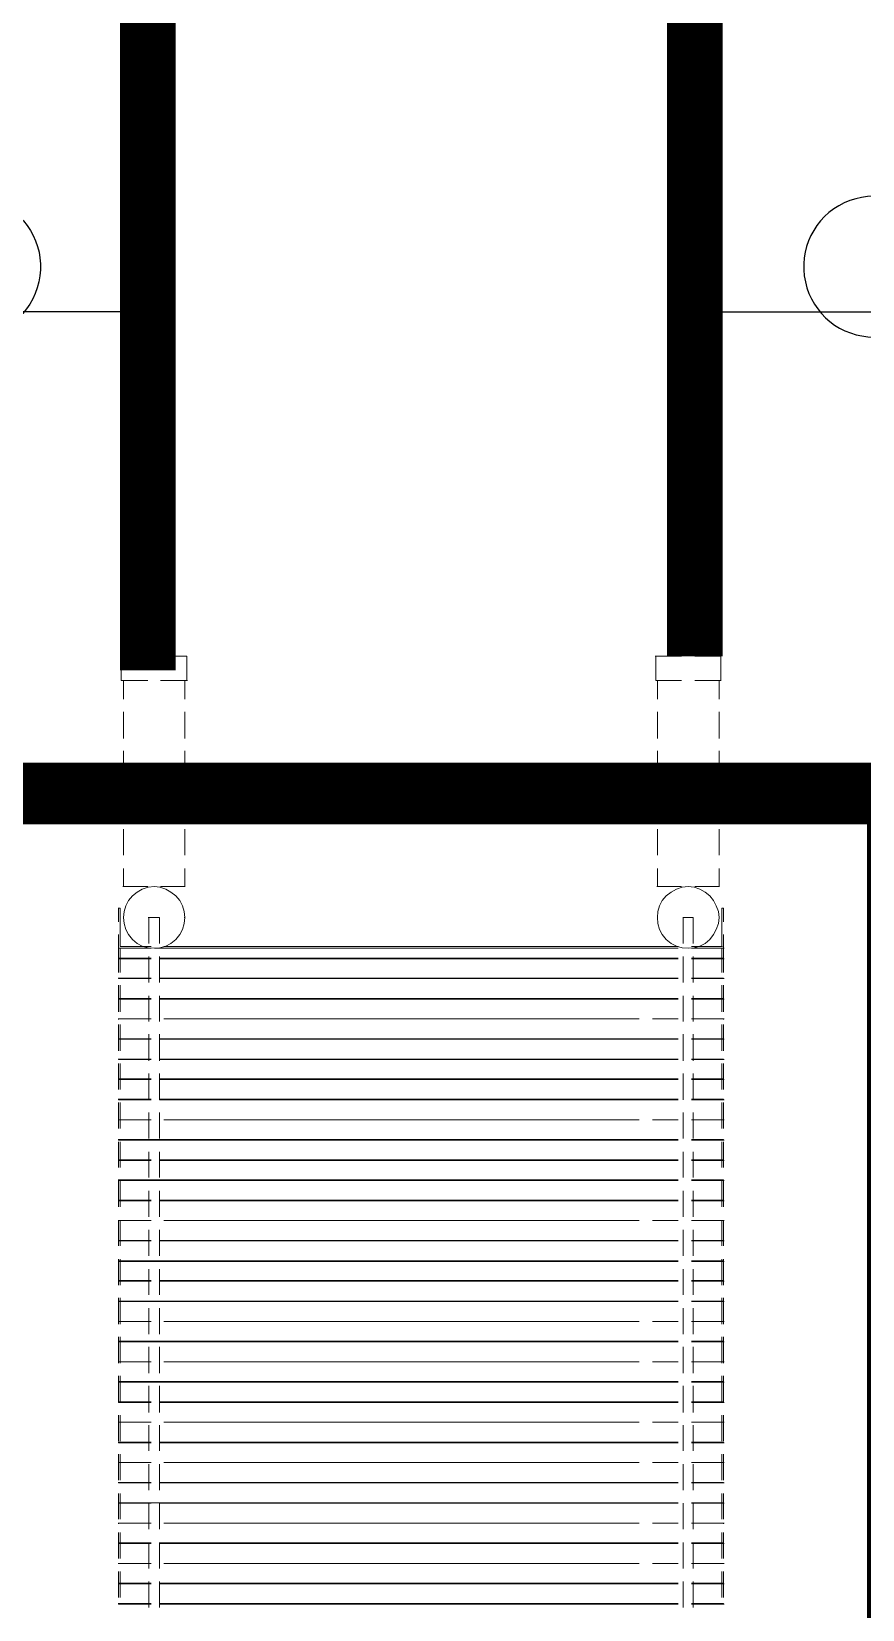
# Model space of a CAD drawing. Extents: x 1264 to 8183, y -10806 to -8316.
# Drawn here: x 1999.3 to 2059, y -8795.9 to -8682.6 of the extents above; entities that cross this region are included whole.
import ezdxf
from ezdxf.lldxf.tags import DXFTag

# ---------------------------------------------------------------- set-up
doc = ezdxf.new("R2010")
doc.units = 0
doc.header["$LTSCALE"] = 200
doc.header["$MEASUREMENT"] = 0
doc.linetypes.add('HIDDEN', pattern=[0.375, 0.25, -0.125])
doc.layers.get('0').update_dxf_attribs({"linetype": 'CONTINUOUS'})
for name, color, linetype in [('CHWR', 4, 'HIDDEN'), ('CHWS', 5, 'CONTINUOUS'), ('Equipments', 1, 'CONTINUOUS'), ('SHEET', 33, 'CONTINUOUS'), ('VCD', 241, 'CONTINUOUS')]:
    doc.layers.add(name, color=color, linetype=linetype)
tags = doc.linetypes.add('CHLLID_WATER_RETURN', pattern='A,30.7,-5.08,["CHWR",Standard,S=2.54,R=0,X=-2.54,Y=-1.27],-10.46', length=46.24).pattern_tags.tags
tags[6] = DXFTag(74, 10)
tags = doc.linetypes.add('CHLLID_WATER_SUPPLY', pattern='A,30.7,-5.08,["CHWS",Standard,S=2.54,R=0,X=-2.54,Y=-1.27],-10.46', length=46.24).pattern_tags.tags
tags[6] = DXFTag(74, 10)

# ---------------------------------------------------------------- blocks, each defined once
blk = doc.blocks.new('A$C8c66ea1c')
at = {"layer": 'SHEET', "color": 1, "lineweight": 50, "const_width": 3}
blk.add_lwpolyline([(0, 0.027), (0, 83.837), (-117.243, 83.837), (0, 83.837), (0, 167.647), (0, 83.837), (0, 167.647), (-117.243, 167.647), (0, 167.647), (-117.243, 167.647), (-117.243, 83.837), (-117.243, 167.647), (-117.243, 83.837), (0, 83.837), (-117.243, 83.837), (0, 83.837), (0, 0.027), (-117.243, 0.027), (0, 0.027), (-117.243, 0.027)], close=True, dxfattribs=at)
at = {"layer": 'VCD', "lineweight": 9}
for points in [[(0, 83.837), (-117.243, 83.837), (-117.243, 167.647), (0, 167.647)], [(-109.685, 121.833), (-109.685, 121.887)], [(-106.592, 121.86), (-107.883, 121.86)], [(-107.883, 121.779), (-106.592, 121.779)], [(-104.682, 121.86), (-105.973, 121.86)], [(-105.973, 121.779), (-104.682, 121.779)], [(-102.799, 121.86), (-104.063, 121.86)], [(-104.063, 121.779), (-102.799, 121.779)], [(-100.89, 121.86), (-102.154, 121.86)], [(-102.154, 121.779), (-100.89, 121.779)], [(-98.98, 121.86), (-100.244, 121.86)], [(-100.244, 121.779), (-98.98, 121.779)], [(-97.07, 121.86), (-98.334, 121.86)], [(-98.334, 121.779), (-97.07, 121.779)], [(-95.161, 121.86), (-96.425, 121.86)], [(-96.425, 121.779), (-95.161, 121.779)], [(-93.251, 121.86), (-94.515, 121.86)], [(-94.515, 121.779), (-93.251, 121.779)], [(-91.341, 121.86), (-92.632, 121.86)], [(-92.632, 121.779), (-91.341, 121.779)], [(-89.432, 121.86), (-90.723, 121.86)], [(-90.723, 121.779), (-89.432, 121.779)], [(-87.549, 121.86), (-88.813, 121.86)], [(-88.813, 121.779), (-87.549, 121.779)], [(-85.639, 121.86), (-86.903, 121.86)], [(-86.903, 121.779), (-85.639, 121.779)], [(-83.73, 121.86), (-84.994, 121.86)], [(-84.994, 121.779), (-83.73, 121.779)], [(-81.82, 121.86), (-83.084, 121.86)], [(-83.084, 121.779), (-81.82, 121.779)], [(-79.91, 121.86), (-81.174, 121.86)], [(-81.174, 121.779), (-79.91, 121.779)], [(-78, 121.86), (-79.265, 121.86)], [(-79.265, 121.779), (-78, 121.779)], [(-112.67, 119.843), (-112.563, 119.547), (-112.428, 119.305), (-112.24, 119.063), (-112.025, 118.875), (-111.756, 118.74), (-111.487, 118.659), (-111.191, 118.632), (-110.895, 118.659), (-110.599, 118.74), (-110.357, 118.875), (-110.115, 119.063), (-109.927, 119.305), (-109.792, 119.547), (-109.712, 119.843), (-109.685, 120.112), (-109.712, 120.408), (-109.792, 120.704), (-109.927, 120.946), (-110.115, 121.188), (-110.357, 121.376), (-110.599, 121.51), (-110.895, 121.591), (-111.191, 121.618), (-111.487, 121.591), (-111.756, 121.51), (-112.025, 121.376), (-112.24, 121.188), (-112.428, 120.946), (-112.563, 120.704), (-112.67, 120.408), (-112.697, 120.112)], [(-109.685, 118.39), (-109.685, 119.655)], [(-106.242, 118.39), (-106.242, 119.655)], [(-101.32, 118.39), (-101.32, 119.655)], [(-96.398, 118.39), (-96.398, 119.655)], [(-91.476, 118.39), (-91.476, 119.655)], [(-89.512, 118.39), (-89.512, 119.655)], [(-86.554, 118.39), (-86.554, 119.655)], [(-84.59, 118.39), (-84.59, 119.655)], [(-81.632, 118.39), (-81.632, 119.655)], [(-79.668, 118.39), (-79.668, 119.655)], [(-109.685, 96.451), (-109.685, 119.298)], [(-106.242, 96.451), (-106.242, 119.298)], [(-101.32, 96.451), (-101.32, 119.298)], [(-96.398, 96.451), (-96.398, 119.298)], [(-91.476, 96.451), (-91.476, 119.298)], [(-89.512, 96.451), (-89.512, 119.298)], [(-86.554, 96.451), (-86.554, 119.298)], [(-84.59, 96.451), (-84.59, 119.298)], [(-81.632, 96.451), (-81.632, 119.298)], [(-79.668, 96.451), (-79.668, 119.298)], [(-109.685, 114.16), (-109.685, 115.425)], [(-106.242, 114.16), (-106.242, 115.425)], [(-101.32, 114.16), (-101.32, 115.425)], [(-96.398, 114.16), (-96.398, 115.425)], [(-91.476, 114.16), (-91.476, 115.425)], [(-89.512, 114.16), (-89.512, 115.425)], [(-86.554, 114.16), (-86.554, 115.425)], [(-84.59, 114.16), (-84.59, 115.425)], [(-81.632, 114.16), (-81.632, 115.425)], [(-79.668, 114.16), (-79.668, 115.425)], [(-112.67, 94.353), (-112.563, 94.622), (-112.428, 94.891), (-112.24, 95.133), (-112.025, 95.321), (-111.756, 95.456), (-111.487, 95.536), (-111.191, 95.563), (-110.895, 95.536), (-110.599, 95.456), (-110.357, 95.321), (-110.115, 95.133), (-109.927, 94.891), (-109.792, 94.622), (-109.712, 94.353), (-109.685, 94.057), (-109.712, 93.761), (-109.792, 93.492), (-109.712, 93.761), (-109.792, 93.492), (-109.927, 93.223), (-110.115, 93.008), (-110.357, 92.82), (-110.599, 92.685), (-110.895, 92.578), (-111.191, 92.551), (-111.487, 92.578), (-111.756, 92.685), (-112.025, 92.82), (-112.24, 93.008), (-112.428, 93.223), (-112.563, 93.492), (-112.67, 93.761), (-112.697, 94.057)], [(-109.685, 94.541), (-109.685, 95.805)], [(-106.242, 94.541), (-106.242, 95.805)], [(-101.32, 94.541), (-101.32, 95.805)], [(-96.398, 94.541), (-96.398, 95.805)], [(-91.476, 94.541), (-91.476, 95.805)], [(-89.512, 94.541), (-89.512, 95.805)], [(-86.554, 94.541), (-86.554, 95.805)], [(-84.59, 94.541), (-84.59, 95.805)], [(-81.632, 94.541), (-81.632, 95.805)], [(-79.668, 94.541), (-79.668, 95.805)], [(-109.685, 92.389), (-109.685, 92.443)], [(-109.685, 92.416), (-108.501, 92.416)], [(-107.883, 92.416), (-106.592, 92.416)], [(-105.973, 92.416), (-104.682, 92.416)], [(-104.063, 92.416), (-102.799, 92.416)], [(-102.154, 92.416), (-100.89, 92.416)], [(-100.244, 92.416), (-98.98, 92.416)], [(-98.334, 92.416), (-97.07, 92.416)], [(-96.425, 92.416), (-95.161, 92.416)], [(-94.515, 92.416), (-93.251, 92.416)], [(-92.632, 92.416), (-91.341, 92.416)], [(-90.723, 92.416), (-89.432, 92.416)], [(-88.813, 92.416), (-87.549, 92.416)], [(-86.903, 92.416), (-85.639, 92.416)], [(-84.994, 92.416), (-83.73, 92.416)], [(-83.084, 92.416), (-81.82, 92.416)], [(-81.174, 92.416), (-79.91, 92.416)], [(-79.265, 92.416), (-78, 92.416)], [(-109.685, 92.309), (-109.685, 92.362)], [(-107.883, 92.336), (-106.592, 92.336)], [(-105.973, 92.336), (-104.682, 92.336)], [(-104.063, 92.336), (-102.799, 92.336)], [(-102.154, 92.336), (-100.89, 92.336)], [(-100.244, 92.336), (-98.98, 92.336)], [(-98.334, 92.336), (-97.07, 92.336)], [(-96.425, 92.336), (-95.161, 92.336)], [(-94.515, 92.336), (-93.251, 92.336)], [(-92.632, 92.336), (-91.341, 92.336)], [(-90.723, 92.336), (-89.432, 92.336)], [(-88.813, 92.336), (-87.549, 92.336)], [(-86.903, 92.336), (-85.639, 92.336)], [(-84.994, 92.336), (-83.73, 92.336)], [(-83.084, 92.336), (-81.82, 92.336)], [(-81.174, 92.336), (-79.91, 92.336)], [(-79.265, 92.336), (-78, 92.336)]]:
    blk.add_lwpolyline(points, close=True, dxfattribs=at)
for points in [[(-123.94, 121.752), (-123.94, 121.699)], [(-121.842, 121.618), (-122.757, 121.618), (-122.757, 120.435), (-122.757, 121.726), (-123.94, 121.726), (-123.94, 120.435)], [(-111.648, 121.887), (-111.648, 121.833)], [(-109.766, 120.273), (-109.766, 121.779), (-111.648, 121.779), (-111.648, 121.86), (-110.976, 121.86)], [(-110.357, 121.86), (-109.685, 121.86), (-109.685, 120.273), (-109.685, 121.779), (-108.501, 121.779), (-109.685, 121.779), (-109.685, 121.86), (-108.501, 121.86), (-109.685, 121.86), (-109.685, 120.273)], [(-109.685, 121.887), (-109.685, 121.833)], [(-109.685, 121.806), (-109.685, 121.752)], [(-109.201, 121.887), (-109.201, 121.833)], [(-109.174, 120.273), (-109.174, 121.86), (-109.201, 121.86), (-109.201, 120.273)], [(-108.232, 121.887), (-108.232, 121.833)], [(-108.206, 120.273), (-108.206, 121.86), (-108.232, 121.86), (-108.232, 120.273)], [(-107.237, 121.887), (-107.237, 121.833)], [(-107.21, 120.273), (-107.21, 121.86), (-107.237, 121.86), (-107.237, 120.273)], [(-106.242, 121.887), (-106.242, 121.833)], [(-106.242, 121.86), (-106.242, 120.273), (-106.242, 121.86), (-106.215, 121.86)], [(-105.274, 121.887), (-105.274, 121.833)], [(-105.247, 120.273), (-105.247, 121.86), (-105.274, 121.86), (-105.274, 120.273)], [(-104.279, 121.887), (-104.279, 121.833)], [(-104.252, 120.273), (-104.252, 121.86), (-104.279, 121.86), (-104.279, 120.273)], [(-103.31, 121.887), (-103.31, 121.833)], [(-103.283, 120.273), (-103.283, 121.86), (-103.31, 121.86), (-103.31, 120.273)], [(-102.315, 121.887), (-102.315, 121.833)], [(-102.288, 120.273), (-102.288, 121.86), (-102.315, 121.86), (-102.315, 120.273)], [(-101.32, 121.887), (-101.32, 121.833)], [(-101.32, 121.86), (-101.32, 120.273), (-101.32, 121.86), (-101.293, 121.86)], [(-100.352, 121.887), (-100.352, 121.833)], [(-100.325, 120.273), (-100.325, 121.86), (-100.352, 121.86), (-100.352, 120.273)], [(-100.352, 121.86), (-100.352, 94.541)], [(-100.325, 94.541), (-100.325, 121.86)], [(-99.356, 121.887), (-99.356, 121.833)], [(-99.33, 120.273), (-99.33, 121.86), (-99.356, 121.86), (-99.356, 120.273)], [(-98.388, 121.887), (-98.388, 121.833)], [(-98.361, 120.273), (-98.361, 121.86), (-98.388, 121.86), (-98.388, 120.273)], [(-98.388, 121.86), (-98.388, 94.541)], [(-98.361, 94.541), (-98.361, 121.86)], [(-97.393, 121.887), (-97.393, 121.833)], [(-97.366, 120.273), (-97.366, 121.86), (-97.393, 121.86), (-97.393, 120.273)], [(-96.398, 121.887), (-96.398, 121.833)], [(-96.398, 121.86), (-96.398, 120.273), (-96.398, 121.86), (-96.371, 121.86)], [(-95.43, 121.887), (-95.43, 121.833)], [(-95.403, 120.273), (-95.403, 121.86), (-95.43, 121.86), (-95.43, 120.273)], [(-94.434, 121.887), (-94.434, 121.833)], [(-94.407, 120.273), (-94.407, 121.86), (-94.434, 121.86), (-94.434, 120.273)], [(-94.434, 121.779), (-94.434, 94.541)], [(-94.407, 94.541), (-94.407, 121.779)], [(-93.466, 121.887), (-93.466, 121.833)], [(-93.439, 120.273), (-93.439, 121.86), (-93.466, 121.86), (-93.466, 120.273)], [(-92.471, 121.887), (-92.471, 121.833)], [(-92.444, 120.273), (-92.444, 121.86), (-92.471, 121.86), (-92.471, 120.273)], [(-92.471, 121.779), (-92.471, 94.541)], [(-92.444, 94.541), (-92.444, 121.779)], [(-91.476, 121.887), (-91.476, 121.833)], [(-91.476, 121.86), (-91.476, 120.273), (-91.476, 121.86), (-91.449, 121.86)], [(-90.507, 121.887), (-90.507, 121.833)], [(-90.481, 120.273), (-90.481, 121.86), (-90.507, 121.86), (-90.507, 120.273)], [(-90.507, 121.779), (-90.507, 94.541)], [(-90.481, 94.541), (-90.481, 121.779)], [(-89.512, 121.887), (-89.512, 121.833)], [(-89.512, 121.86), (-89.512, 120.273), (-89.512, 121.86), (-89.485, 121.86)], [(-88.544, 121.887), (-88.544, 121.833)], [(-88.517, 120.273), (-88.517, 121.86), (-88.544, 121.86), (-88.544, 120.273)], [(-88.544, 121.779), (-88.544, 94.541)], [(-88.517, 94.541), (-88.517, 121.779)], [(-87.549, 121.887), (-87.549, 121.833)], [(-87.522, 120.273), (-87.522, 121.86), (-87.549, 121.86), (-87.549, 120.273)], [(-86.554, 121.887), (-86.554, 121.833)], [(-86.554, 121.86), (-86.554, 120.273), (-86.554, 121.86), (-86.527, 121.86)], [(-85.585, 121.887), (-85.585, 121.833)], [(-85.558, 120.273), (-85.558, 121.86), (-85.585, 121.86), (-85.585, 120.273)], [(-84.59, 121.887), (-84.59, 121.833)], [(-84.59, 121.86), (-84.59, 120.273), (-84.59, 121.86), (-84.563, 121.86)], [(-83.622, 121.887), (-83.622, 121.833)], [(-83.595, 120.273), (-83.595, 121.86), (-83.622, 121.86), (-83.622, 120.273)], [(-82.627, 121.887), (-82.627, 121.833)], [(-82.6, 120.273), (-82.6, 121.86), (-82.627, 121.86), (-82.627, 120.273)], [(-82.627, 121.779), (-82.627, 94.541)], [(-81.632, 121.887), (-81.632, 121.833)], [(-81.632, 121.86), (-81.632, 120.273), (-81.632, 121.86), (-81.605, 121.86)], [(-80.663, 121.887), (-80.663, 121.833)], [(-80.636, 120.273), (-80.636, 121.86), (-80.663, 121.86), (-80.663, 120.273)], [(-79.668, 121.887), (-79.668, 121.833)], [(-79.668, 121.86), (-79.668, 120.273), (-79.668, 121.86), (-79.641, 121.86)], [(-78.7, 121.887), (-78.7, 121.833)], [(-78.673, 120.273), (-78.673, 121.86), (-78.7, 121.86), (-78.7, 120.273)], [(-77.705, 121.887), (-77.705, 121.833)], [(-77.678, 120.273), (-77.678, 121.86), (-77.705, 121.86), (-77.705, 120.273)], [(-122.757, 121.645), (-122.757, 121.591)], [(-119.932, 121.618), (-121.224, 121.618)], [(-118.05, 121.618), (-119.314, 121.618)], [(-116.14, 121.618), (-117.404, 121.618)], [(-114.23, 121.618), (-115.495, 121.618)], [(-112.697, 120.435), (-112.697, 121.618), (-113.585, 121.618)], [(-112.697, 121.645), (-112.697, 121.591)], [(-111.191, 120.408), (-111.191, 120.354)], [(-109.927, 119.87), (-111.191, 119.87), (-111.191, 120.381), (-109.927, 120.381)], [(-109.281, 120.381), (-108.017, 120.381)], [(-107.372, 120.381), (-106.108, 120.381)], [(-105.489, 120.381), (-104.198, 120.381)], [(-103.579, 120.381), (-102.288, 120.381)], [(-101.67, 120.381), (-100.405, 120.381)], [(-99.76, 120.381), (-98.496, 120.381)], [(-97.85, 120.381), (-96.586, 120.381)], [(-95.941, 120.381), (-94.676, 120.381)], [(-94.031, 120.381), (-92.767, 120.381)], [(-92.121, 120.381), (-90.857, 120.381)], [(-90.239, 120.381), (-88.947, 120.381)], [(-88.329, 120.381), (-87.038, 120.381)], [(-86.419, 120.381), (-85.155, 120.381)], [(-84.51, 120.381), (-83.245, 120.381)], [(-82.6, 120.381), (-81.336, 120.381)], [(-80.69, 120.381), (-79.426, 120.381)], [(-78.781, 120.381), (-77.516, 120.381)], [(-123.94, 119.816), (-123.94, 118.525), (-122.757, 118.525), (-122.757, 119.816), (-122.757, 118.632), (-121.842, 118.632)], [(-113.585, 118.632), (-112.697, 118.632), (-112.697, 119.816)], [(-109.766, 118.39), (-109.766, 119.655)], [(-109.766, 94.541), (-109.766, 119.646)], [(-109.685, 94.541), (-109.685, 120.112)], [(-109.685, 118.39), (-109.685, 119.655)], [(-108.017, 119.87), (-109.281, 119.87)], [(-109.201, 119.87), (-109.201, 94.541)], [(-109.201, 119.655), (-109.201, 118.39)], [(-109.174, 94.541), (-109.174, 119.87)], [(-109.174, 118.39), (-109.174, 119.655)], [(-108.232, 119.87), (-108.232, 94.541)], [(-108.232, 119.655), (-108.232, 118.39)], [(-108.206, 94.541), (-108.206, 119.87)], [(-108.206, 118.39), (-108.206, 119.655)], [(-106.108, 119.87), (-107.372, 119.87)], [(-107.237, 119.87), (-107.237, 94.541)], [(-107.237, 119.655), (-107.237, 118.39)], [(-107.21, 94.541), (-107.21, 119.87)], [(-107.21, 118.39), (-107.21, 119.655)], [(-104.198, 119.87), (-105.489, 119.87)], [(-105.274, 119.87), (-105.274, 94.541)], [(-105.274, 119.655), (-105.274, 118.39)], [(-105.247, 94.541), (-105.247, 119.87)], [(-105.247, 118.39), (-105.247, 119.655)], [(-104.279, 119.87), (-104.279, 94.541)], [(-104.279, 119.655), (-104.279, 118.39)], [(-104.252, 94.541), (-104.252, 119.87)], [(-104.252, 118.39), (-104.252, 119.655)], [(-102.288, 119.87), (-103.579, 119.87)], [(-103.31, 119.87), (-103.31, 94.541)], [(-103.31, 119.655), (-103.31, 118.39)], [(-103.283, 94.541), (-103.283, 119.87)], [(-103.283, 118.39), (-103.283, 119.655)], [(-102.315, 119.87), (-102.315, 94.541)], [(-102.315, 119.655), (-102.315, 118.39)], [(-102.288, 94.541), (-102.288, 119.87)], [(-102.288, 118.39), (-102.288, 119.655)], [(-100.405, 119.87), (-101.67, 119.87)], [(-100.352, 119.655), (-100.352, 118.39)], [(-100.325, 118.39), (-100.325, 119.655)], [(-98.496, 119.87), (-99.76, 119.87)], [(-99.356, 119.87), (-99.356, 94.541)], [(-99.356, 119.655), (-99.356, 118.39)], [(-99.33, 94.541), (-99.33, 119.87)], [(-99.33, 118.39), (-99.33, 119.655)], [(-98.388, 119.655), (-98.388, 118.39)], [(-98.361, 118.39), (-98.361, 119.655)], [(-96.586, 119.87), (-97.85, 119.87)], [(-97.393, 119.87), (-97.393, 94.541)], [(-97.393, 119.655), (-97.393, 118.39)], [(-97.366, 94.541), (-97.366, 119.87)], [(-97.366, 118.39), (-97.366, 119.655)], [(-94.676, 119.87), (-95.941, 119.87)], [(-95.43, 119.87), (-95.43, 94.541)], [(-95.43, 119.655), (-95.43, 118.39)], [(-95.403, 94.541), (-95.403, 119.87)], [(-95.403, 118.39), (-95.403, 119.655)], [(-94.434, 119.655), (-94.434, 118.39)], [(-94.407, 118.39), (-94.407, 119.655)], [(-92.767, 119.87), (-94.031, 119.87)], [(-93.466, 119.87), (-93.466, 94.541)], [(-93.466, 119.655), (-93.466, 118.39)], [(-93.439, 94.541), (-93.439, 119.87)], [(-93.439, 118.39), (-93.439, 119.655)], [(-92.471, 119.655), (-92.471, 118.39)], [(-92.444, 118.39), (-92.444, 119.655)], [(-90.857, 119.87), (-92.121, 119.87)], [(-90.507, 119.655), (-90.507, 118.39)], [(-90.481, 118.39), (-90.481, 119.655)], [(-88.947, 119.87), (-90.239, 119.87)], [(-88.544, 119.655), (-88.544, 118.39)], [(-88.517, 118.39), (-88.517, 119.655)], [(-87.038, 119.87), (-88.329, 119.87)], [(-87.549, 119.87), (-87.549, 94.541)], [(-87.549, 119.655), (-87.549, 118.39)], [(-87.522, 94.541), (-87.522, 119.87)], [(-87.522, 118.39), (-87.522, 119.655)], [(-85.155, 119.87), (-86.419, 119.87)], [(-85.585, 119.87), (-85.585, 94.541)], [(-85.585, 119.655), (-85.585, 118.39)], [(-85.558, 94.541), (-85.558, 119.87)], [(-85.558, 118.39), (-85.558, 119.655)], [(-83.245, 119.87), (-84.51, 119.87)], [(-83.622, 119.87), (-83.622, 94.541)], [(-83.622, 119.655), (-83.622, 118.39)], [(-83.595, 94.541), (-83.595, 119.87)], [(-83.595, 118.39), (-83.595, 119.655)], [(-82.627, 119.655), (-82.627, 118.39)], [(-82.6, 94.541), (-82.6, 119.87)], [(-81.336, 119.87), (-82.6, 119.87)], [(-82.6, 118.39), (-82.6, 119.655)], [(-79.426, 119.87), (-80.69, 119.87)], [(-80.663, 119.87), (-80.663, 94.541)], [(-80.663, 119.655), (-80.663, 118.39)], [(-80.636, 94.541), (-80.636, 119.87)], [(-80.636, 118.39), (-80.636, 119.655)], [(-77.516, 119.87), (-78.781, 119.87)], [(-78.7, 119.87), (-78.7, 94.541)], [(-78.7, 119.655), (-78.7, 118.39)], [(-78.673, 94.541), (-78.673, 119.87)], [(-78.673, 118.39), (-78.673, 119.655)], [(-77.705, 119.87), (-77.705, 94.541)], [(-77.705, 119.655), (-77.705, 118.39)], [(-77.678, 94.541), (-77.678, 119.87)], [(-77.678, 118.39), (-77.678, 119.655)], [(-122.757, 118.659), (-122.757, 118.606)], [(-121.224, 118.632), (-119.932, 118.632)], [(-119.314, 118.632), (-118.05, 118.632)], [(-117.404, 118.632), (-116.14, 118.632)], [(-115.495, 118.632), (-114.23, 118.632)], [(-112.697, 118.659), (-112.697, 118.606)], [(-111.191, 118.659), (-111.191, 118.606)], [(-109.766, 96.451), (-109.766, 119.298)], [(-109.685, 96.451), (-109.685, 119.298)], [(-109.201, 119.298), (-109.201, 96.451)], [(-109.174, 96.451), (-109.174, 119.298)], [(-108.232, 119.298), (-108.232, 96.451)], [(-108.206, 96.451), (-108.206, 119.298)], [(-107.237, 119.298), (-107.237, 96.451)], [(-107.21, 96.451), (-107.21, 119.298)], [(-105.274, 119.298), (-105.274, 96.451)], [(-105.247, 96.451), (-105.247, 119.298)], [(-104.279, 119.298), (-104.279, 96.451)], [(-104.252, 96.451), (-104.252, 119.298)], [(-103.31, 119.298), (-103.31, 96.451)], [(-103.283, 96.451), (-103.283, 119.298)], [(-102.315, 119.298), (-102.315, 96.451)], [(-102.288, 96.451), (-102.288, 119.298)], [(-100.352, 119.298), (-100.352, 96.451)], [(-100.325, 96.451), (-100.325, 119.298)], [(-99.356, 119.298), (-99.356, 96.451)], [(-99.33, 96.451), (-99.33, 119.298)], [(-98.388, 119.298), (-98.388, 96.451)], [(-98.361, 96.451), (-98.361, 119.298)], [(-97.393, 119.298), (-97.393, 96.451)], [(-97.366, 96.451), (-97.366, 119.298)], [(-95.43, 119.298), (-95.43, 96.451)], [(-95.403, 96.451), (-95.403, 119.298)], [(-94.434, 119.298), (-94.434, 96.451)], [(-94.407, 96.451), (-94.407, 119.298)], [(-93.466, 119.298), (-93.466, 96.451)], [(-93.439, 96.451), (-93.439, 119.298)], [(-92.471, 119.298), (-92.471, 96.451)], [(-92.444, 96.451), (-92.444, 119.298)], [(-90.507, 119.298), (-90.507, 96.451)], [(-90.481, 96.451), (-90.481, 119.298)], [(-88.544, 119.298), (-88.544, 96.451)], [(-88.517, 96.451), (-88.517, 119.298)], [(-87.549, 119.298), (-87.549, 96.451)], [(-87.522, 96.451), (-87.522, 119.298)], [(-85.585, 119.298), (-85.585, 96.451)], [(-85.558, 96.451), (-85.558, 119.298)], [(-83.622, 119.298), (-83.622, 96.451)], [(-83.595, 96.451), (-83.595, 119.298)], [(-82.627, 119.298), (-82.627, 96.451)], [(-82.6, 96.451), (-82.6, 119.298)], [(-80.663, 119.298), (-80.663, 96.451)], [(-80.636, 96.451), (-80.636, 119.298)], [(-78.7, 119.298), (-78.7, 96.451)], [(-78.673, 96.451), (-78.673, 119.298)], [(-77.705, 119.298), (-77.705, 96.451)], [(-77.678, 96.451), (-77.678, 119.298)], [(-122.757, 118.552), (-122.757, 118.498)], [(-109.766, 114.16), (-109.766, 115.425)], [(-109.685, 114.16), (-109.685, 115.425)], [(-109.201, 115.425), (-109.201, 114.16)], [(-109.174, 114.16), (-109.174, 115.425)], [(-108.232, 115.425), (-108.232, 114.16)], [(-108.206, 114.16), (-108.206, 115.425)], [(-107.237, 115.425), (-107.237, 114.16)], [(-107.21, 114.16), (-107.21, 115.425)], [(-105.274, 115.425), (-105.274, 114.16)], [(-105.247, 114.16), (-105.247, 115.425)], [(-104.279, 115.425), (-104.279, 114.16)], [(-104.252, 114.16), (-104.252, 115.425)], [(-103.31, 115.425), (-103.31, 114.16)], [(-103.283, 114.16), (-103.283, 115.425)], [(-102.315, 115.425), (-102.315, 114.16)], [(-102.288, 114.16), (-102.288, 115.425)], [(-100.352, 115.425), (-100.352, 114.16)], [(-100.325, 114.16), (-100.325, 115.425)], [(-99.356, 115.425), (-99.356, 114.16)], [(-99.33, 114.16), (-99.33, 115.425)], [(-98.388, 115.425), (-98.388, 114.16)], [(-98.361, 114.16), (-98.361, 115.425)], [(-97.393, 115.425), (-97.393, 114.16)], [(-97.366, 114.16), (-97.366, 115.425)], [(-95.43, 115.425), (-95.43, 114.16)], [(-95.403, 114.16), (-95.403, 115.425)], [(-94.434, 115.425), (-94.434, 114.16)], [(-94.407, 114.16), (-94.407, 115.425)], [(-93.466, 115.425), (-93.466, 114.16)], [(-93.439, 114.16), (-93.439, 115.425)], [(-92.471, 115.425), (-92.471, 114.16)], [(-92.444, 114.16), (-92.444, 115.425)], [(-90.507, 115.425), (-90.507, 114.16)], [(-90.481, 114.16), (-90.481, 115.425)], [(-88.544, 115.425), (-88.544, 114.16)], [(-88.517, 114.16), (-88.517, 115.425)], [(-87.549, 115.425), (-87.549, 114.16)], [(-87.522, 114.16), (-87.522, 115.425)], [(-85.585, 115.425), (-85.585, 114.16)], [(-85.558, 114.16), (-85.558, 115.425)], [(-83.622, 115.425), (-83.622, 114.16)], [(-83.595, 114.16), (-83.595, 115.425)], [(-82.627, 115.425), (-82.627, 114.16)], [(-82.6, 114.16), (-82.6, 115.425)], [(-80.663, 115.425), (-80.663, 114.16)], [(-80.636, 114.16), (-80.636, 115.425)], [(-78.7, 115.425), (-78.7, 114.16)], [(-78.673, 114.16), (-78.673, 115.425)], [(-77.705, 115.425), (-77.705, 114.16)], [(-77.678, 114.16), (-77.678, 115.425)], [(-123.94, 95.671), (-123.94, 95.617)], [(-121.842, 95.563), (-122.757, 95.563), (-122.757, 94.38), (-122.757, 95.644), (-123.94, 95.644), (-123.94, 94.38)], [(-122.757, 95.59), (-122.757, 95.536)], [(-119.932, 95.563), (-121.224, 95.563)], [(-118.05, 95.563), (-119.314, 95.563)], [(-116.14, 95.563), (-117.404, 95.563)], [(-114.23, 95.563), (-115.495, 95.563)], [(-112.697, 94.38), (-112.697, 95.563), (-113.585, 95.563)], [(-112.697, 95.59), (-112.697, 95.536)], [(-111.191, 94.326), (-111.191, 94.272)], [(-109.927, 93.815), (-111.191, 93.815), (-111.191, 94.299), (-109.927, 94.299)], [(-109.281, 94.299), (-108.017, 94.299)], [(-107.372, 94.299), (-106.108, 94.299)], [(-105.489, 94.299), (-104.198, 94.299)], [(-103.579, 94.299), (-102.288, 94.299)], [(-101.67, 94.299), (-100.405, 94.299)], [(-99.76, 94.299), (-98.496, 94.299)], [(-97.85, 94.299), (-96.586, 94.299)], [(-95.941, 94.299), (-94.676, 94.299)], [(-94.031, 94.299), (-92.767, 94.299)], [(-92.121, 94.299), (-90.857, 94.299)], [(-90.239, 94.299), (-88.947, 94.299)], [(-88.329, 94.299), (-87.038, 94.299)], [(-86.419, 94.299), (-85.155, 94.299)], [(-84.51, 94.299), (-83.245, 94.299)], [(-82.6, 94.299), (-81.336, 94.299)], [(-80.69, 94.299), (-79.426, 94.299)], [(-78.781, 94.299), (-77.516, 94.299)], [(-123.94, 93.734), (-123.94, 92.47), (-122.757, 92.47), (-122.757, 93.734), (-122.757, 92.551), (-121.842, 92.551)], [(-113.585, 92.551), (-112.697, 92.551), (-112.697, 93.734)], [(-112.563, 93.492), (-112.67, 93.761)], [(-110.976, 92.336), (-111.648, 92.336), (-111.648, 92.416), (-109.766, 92.416), (-109.766, 93.896)], [(-109.685, 93.896), (-109.685, 92.336), (-108.501, 92.336), (-109.685, 92.336), (-109.685, 92.416), (-109.685, 93.896), (-109.685, 92.336), (-110.357, 92.336)], [(-108.017, 93.815), (-109.281, 93.815)], [(-109.201, 93.896), (-109.201, 92.336), (-109.174, 92.336), (-109.174, 93.896)], [(-108.232, 93.896), (-108.232, 92.336), (-108.206, 92.336), (-108.206, 93.896)], [(-106.108, 93.815), (-107.372, 93.815)], [(-107.237, 93.896), (-107.237, 92.336), (-107.21, 92.336), (-107.21, 93.896)], [(-106.215, 92.336), (-106.242, 92.336), (-106.242, 93.896), (-106.242, 92.336)], [(-104.198, 93.815), (-105.489, 93.815)], [(-105.274, 93.896), (-105.274, 92.336), (-105.247, 92.336), (-105.247, 93.896)], [(-104.279, 93.896), (-104.279, 92.336), (-104.252, 92.336), (-104.252, 93.896)], [(-102.288, 93.815), (-103.579, 93.815)], [(-103.31, 93.896), (-103.31, 92.336), (-103.283, 92.336), (-103.283, 93.896)], [(-102.315, 93.896), (-102.315, 92.336), (-102.288, 92.336), (-102.288, 93.896)], [(-100.405, 93.815), (-101.67, 93.815)], [(-101.293, 92.336), (-101.32, 92.336), (-101.32, 93.896), (-101.32, 92.336)], [(-100.352, 93.896), (-100.352, 92.336), (-100.325, 92.336), (-100.325, 93.896)], [(-98.496, 93.815), (-99.76, 93.815)], [(-99.356, 93.896), (-99.356, 92.336), (-99.33, 92.336), (-99.33, 93.896)], [(-98.388, 93.896), (-98.388, 92.336), (-98.361, 92.336), (-98.361, 93.896)], [(-96.586, 93.815), (-97.85, 93.815)], [(-97.393, 93.896), (-97.393, 92.336), (-97.366, 92.336), (-97.366, 93.896)], [(-96.371, 92.336), (-96.398, 92.336), (-96.398, 93.896), (-96.398, 92.336)], [(-94.676, 93.815), (-95.941, 93.815)], [(-95.43, 93.896), (-95.43, 92.336), (-95.403, 92.336), (-95.403, 93.896)], [(-94.434, 93.896), (-94.434, 92.336), (-94.407, 92.336), (-94.407, 93.896)], [(-92.767, 93.815), (-94.031, 93.815)], [(-93.466, 93.896), (-93.466, 92.336), (-93.439, 92.336), (-93.439, 93.896)], [(-92.471, 93.896), (-92.471, 92.336), (-92.444, 92.336), (-92.444, 93.896)], [(-90.857, 93.815), (-92.121, 93.815)], [(-91.449, 92.336), (-91.476, 92.336), (-91.476, 93.896), (-91.476, 92.336)], [(-90.507, 93.896), (-90.507, 92.336), (-90.481, 92.336), (-90.481, 93.896)], [(-88.947, 93.815), (-90.239, 93.815)], [(-89.485, 92.336), (-89.512, 92.336), (-89.512, 93.896), (-89.512, 92.336)], [(-88.544, 93.896), (-88.544, 92.336), (-88.517, 92.336), (-88.517, 93.896)], [(-87.038, 93.815), (-88.329, 93.815)], [(-87.549, 93.896), (-87.549, 92.336), (-87.522, 92.336), (-87.522, 93.896)], [(-86.527, 92.336), (-86.554, 92.336), (-86.554, 93.896), (-86.554, 92.336)], [(-85.155, 93.815), (-86.419, 93.815)], [(-85.585, 93.896), (-85.585, 92.336), (-85.558, 92.336), (-85.558, 93.896)], [(-84.563, 92.336), (-84.59, 92.336), (-84.59, 93.896), (-84.59, 92.336)], [(-83.245, 93.815), (-84.51, 93.815)], [(-83.622, 93.896), (-83.622, 92.336), (-83.595, 92.336), (-83.595, 93.896)], [(-82.627, 93.896), (-82.627, 92.336), (-82.6, 92.336), (-82.6, 93.896)], [(-81.336, 93.815), (-82.6, 93.815)], [(-81.605, 92.336), (-81.632, 92.336), (-81.632, 93.896), (-81.632, 92.336)], [(-79.426, 93.815), (-80.69, 93.815)], [(-80.663, 93.896), (-80.663, 92.336), (-80.636, 92.336), (-80.636, 93.896)], [(-79.641, 92.336), (-79.668, 92.336), (-79.668, 93.896), (-79.668, 92.336)], [(-77.516, 93.815), (-78.781, 93.815)], [(-78.7, 93.896), (-78.7, 92.336), (-78.673, 92.336), (-78.673, 93.896)], [(-77.705, 93.896), (-77.705, 92.336), (-77.678, 92.336), (-77.678, 93.896)], [(-122.757, 92.578), (-122.757, 92.524)], [(-122.757, 92.497), (-122.757, 92.443)], [(-121.224, 92.551), (-119.932, 92.551)], [(-119.314, 92.551), (-118.05, 92.551)], [(-117.404, 92.551), (-116.14, 92.551)], [(-115.495, 92.551), (-114.23, 92.551)], [(-112.697, 92.578), (-112.697, 92.524)], [(-109.766, 92.443), (-109.766, 92.389)], [(-109.174, 92.362), (-109.174, 92.309)], [(-108.206, 92.362), (-108.206, 92.309)], [(-107.21, 92.362), (-107.21, 92.309)], [(-106.242, 92.362), (-106.242, 92.309)], [(-105.247, 92.362), (-105.247, 92.309)], [(-104.252, 92.362), (-104.252, 92.309)], [(-103.283, 92.362), (-103.283, 92.309)], [(-102.288, 92.362), (-102.288, 92.309)], [(-101.32, 92.362), (-101.32, 92.309)], [(-100.325, 92.362), (-100.325, 92.309)], [(-99.33, 92.362), (-99.33, 92.309)], [(-98.361, 92.362), (-98.361, 92.309)], [(-97.366, 92.362), (-97.366, 92.309)], [(-96.398, 92.362), (-96.398, 92.309)], [(-95.403, 92.362), (-95.403, 92.309)], [(-94.407, 92.362), (-94.407, 92.309)], [(-93.439, 92.362), (-93.439, 92.309)], [(-92.444, 92.362), (-92.444, 92.309)], [(-91.476, 92.362), (-91.476, 92.309)], [(-90.481, 92.362), (-90.481, 92.309)], [(-89.512, 92.362), (-89.512, 92.309)], [(-88.517, 92.362), (-88.517, 92.309)], [(-87.522, 92.362), (-87.522, 92.309)], [(-86.554, 92.362), (-86.554, 92.309)], [(-85.558, 92.362), (-85.558, 92.309)], [(-84.59, 92.362), (-84.59, 92.309)], [(-83.595, 92.362), (-83.595, 92.309)], [(-82.6, 92.362), (-82.6, 92.309)], [(-81.632, 92.362), (-81.632, 92.309)], [(-80.636, 92.362), (-80.636, 92.309)], [(-79.668, 92.362), (-79.668, 92.309)], [(-78.673, 92.362), (-78.673, 92.309)], [(-77.678, 92.362), (-77.678, 92.309)]]:
    blk.add_lwpolyline(points, dxfattribs=at)

msp = doc.modelspace()

# ---------------------------------------------------------------- linework, layer by layer
at = {"layer": 'CHWR', "linetype": 'CHLLID_WATER_RETURN', "lineweight": -3, "ltscale": 0.03, "const_width": 4}
msp.add_lwpolyline([(2007.65, -8600.03), (2007.65, -8728.48)], dxfattribs=at)
at = {"layer": 'CHWS', "linetype": 'CHLLID_WATER_SUPPLY', "lineweight": -3, "ltscale": 0.03, "const_width": 4}
msp.add_lwpolyline([(2046.95, -8655.19), (2046.95, -8727.47)], dxfattribs=at)
at = {"layer": 'Equipments', "color": 1, "lineweight": -3, "ltscale": 20}
for points in [[(2007.65, -8702.73), (1991.01, -8702.73, -4.500426), (1994.89, -8704.54), (1987.62, -8704.54)], [(2047.06, -8702.73), (2063.7, -8702.73, 4.500426), (2059.82, -8704.54), (2067.09, -8704.54)]]:
    msp.add_lwpolyline(points, format="xyb", dxfattribs=at)

# ---------------------------------------------------------------- block references
at = {"linetype": 'ByBlock', "lineweight": -3, "xscale": -1.471954248373487, "yscale": 1.471954248373487, "zscale": 1.471954248373487, "rotation": 90}
msp.add_blockref('A$C8c66ea1c', (2184.92, -8909.9), dxfattribs=at)

doc.saveas('drawing.dxf')
